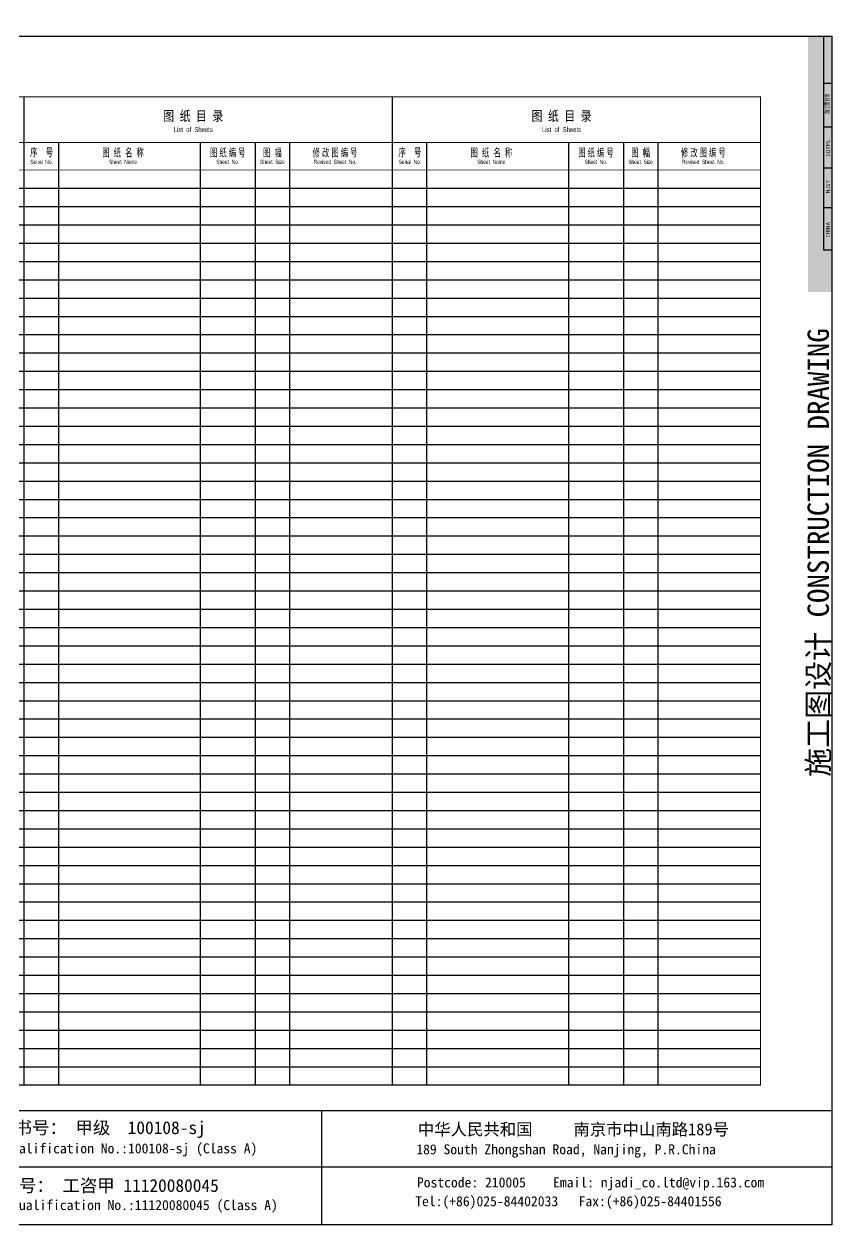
# Model space of a CAD drawing. Extents: x -59851 to 653804, y -249523 to 437614.
# Drawn here: x 321876 to 362236, y 232552 to 292552 of the extents above; entities that cross this region are included whole.
import ezdxf
from ezdxf.enums import TextEntityAlignment as Align

# ---------------------------------------------------------------- set-up
doc = ezdxf.new("R2010")
doc.units = 0
doc.header["$LTSCALE"] = 1000
doc.header["$MEASUREMENT"] = 0
doc.layers.add('LABEL_FIXBOX_PM', color=7, linetype='Continuous')
doc.layers.add('LABEL_TXT_PM', color=1, linetype='Continuous')
doc.styles.add('LABEL_FIXBOX_PM', font='simhei.ttf', dxfattribs={"width": 0.8})
doc.styles.add('LABEL_FIXTXT_PM', font='pm_njadri_r.shx', dxfattribs={"width": 0.7, "bigfont": 'pm_njadri_hztxt.shx'})
doc.styles.add('LABEL_SONG_PM', font='')
doc.styles.add('LABEL_TXT_PM', font='pm_njadri_romans1.shx', dxfattribs={"width": 0.7, "bigfont": 'pm_njadri_hztxt.shx'})
doc.styles.get("Standard").update_dxf_attribs({"font": 'gbenor.shx', "width": 0.7, "bigfont": 'gbcbig.shx'})
doc.styles.get('LABEL_SONG_PM').set_extended_font_data('SimSun')

# ---------------------------------------------------------------- blocks, each defined once
blk = doc.blocks.new('PMSheet_A1SGTML_20150113_5-3892015052617353002')
at = {"layer": 'LABEL_FIXBOX_PM'}
for p, q in [((836.8848068759725, 570.462076556655), (841, 570.462076556655)), ((836.8848068759725, 548.6231359689896), (841, 548.6231359689896)), ((454.5388565287931, 540.8042221014252), (454.5388565287926, 69.94707924428171)), ((525.432141678874, 540.8042221014252), (525.432141678874, 69.94707924428171)), ((552.8607131074444, 540.8042221014252), (552.8607131074444, 69.94707924428171)), ((570.0035702503019, 540.8042221014252), (570.0035702503025, 69.94707924428171)), ((638.5029862156633, 540.8042221014258), (638.5029862156626, 69.94707924428229)), ((709.3962713657442, 540.8042221014258), (709.3962713657442, 69.94707924428229)), ((736.8248427943146, 540.8042221014258), (736.8248427943146, 69.94707924428229)), ((753.967699937172, 540.8042221014258), (753.9676999371726, 69.94707924428229)), ((836.8848068759725, 528.1947426858987), (841, 528.1947426858987)), ((253.4318696990662, 517.9470792442826), (437.3959993859352, 517.9470792442826)), ((437.3959993859363, 517.9470792442831), (621.3601290728053, 517.9470792442831)), ((621.3601290728064, 517.9470792442837), (805.3242587596754, 517.9470792442837)), ((253.4318696990662, 508.8042221014252), (437.3959993859352, 508.8042221014252)), ((437.3959993859363, 508.8042221014258), (621.3601290728053, 508.8042221014258)), ((621.3601290728064, 508.8042221014264), (805.3242587596754, 508.8042221014264)), ((836.8848068759725, 508.2883319373468), (841, 508.2883319373468)), ((253.4318696990662, 499.6613649585678), (437.3959993859352, 499.6613649585678)), ((437.3959993859363, 499.6613649585684), (621.3601290728053, 499.6613649585684)), ((621.3601290728064, 499.661364958569), (805.3242587596754, 499.661364958569)), ((253.4318696990662, 490.518507815711), (437.3959993859352, 490.518507815711)), ((437.3959993859363, 490.5185078157116), (621.3601290728053, 490.5185078157116)), ((621.3601290728064, 490.5185078157122), (805.3242587596754, 490.5185078157122)), ((253.4318696990662, 481.3756506728536), (437.3959993859352, 481.3756506728536)), ((437.3959993859363, 481.3756506728542), (621.3601290728053, 481.3756506728542)), ((621.3601290728064, 481.3756506728548), (805.3242587596754, 481.3756506728548)), ((253.4318696990662, 472.2327935299962), (437.3959993859352, 472.2327935299962)), ((437.3959993859363, 472.2327935299968), (621.3601290728053, 472.2327935299968)), ((621.3601290728064, 472.2327935299974), (805.3242587596754, 472.2327935299974)), ((253.4318696990662, 463.0899363871394), (437.3959993859352, 463.0899363871394)), ((437.3959993859363, 463.08993638714), (621.3601290728053, 463.08993638714)), ((621.3601290728064, 463.0899363871405), (805.3242587596754, 463.0899363871405)), ((253.4318696990662, 453.947079244282), (437.3959993859352, 453.947079244282)), ((437.3959993859363, 453.9470792442826), (621.3601290728053, 453.9470792442826)), ((621.3601290728064, 453.9470792442831), (805.3242587596754, 453.9470792442831)), ((253.4318696990662, 444.8042221014246), (437.3959993859352, 444.8042221014246)), ((437.3959993859363, 444.8042221014252), (621.3601290728053, 444.8042221014252)), ((621.3601290728064, 444.8042221014258), (805.3242587596754, 444.8042221014258)), ((253.4318696990656, 435.6613649585678), (437.3959993859352, 435.6613649585678)), ((437.3959993859357, 435.6613649585684), (621.3601290728053, 435.6613649585684)), ((621.3601290728059, 435.661364958569), (805.3242587596754, 435.661364958569)), ((253.4318696990656, 426.5185078157104), (437.3959993859352, 426.5185078157104)), ((437.3959993859357, 426.518507815711), (621.3601290728053, 426.518507815711)), ((621.3601290728059, 426.5185078157116), (805.3242587596754, 426.5185078157116)), ((253.4318696990656, 417.3756506728536), (437.3959993859352, 417.3756506728536)), ((437.3959993859357, 417.3756506728542), (621.3601290728053, 417.3756506728542)), ((621.3601290728059, 417.3756506728548), (805.3242587596754, 417.3756506728548)), ((253.4318696990656, 408.2327935299962), (437.3959993859352, 408.2327935299962)), ((437.3959993859357, 408.2327935299968), (621.3601290728053, 408.2327935299968)), ((621.3601290728059, 408.2327935299974), (805.3242587596754, 408.2327935299974)), ((253.4318696990656, 399.0899363871391), (437.3959993859352, 399.0899363871391)), ((437.3959993859357, 399.0899363871397), (621.3601290728053, 399.0899363871397)), ((621.3601290728059, 399.0899363871403), (805.3242587596754, 399.0899363871403)), ((253.4318696990656, 389.947079244282), (437.3959993859352, 389.947079244282)), ((437.3959993859357, 389.9470792442826), (621.3601290728053, 389.9470792442826)), ((621.3601290728059, 389.9470792442831), (805.3242587596754, 389.9470792442831)), ((253.4318696990656, 380.8042221014249), (437.3959993859352, 380.8042221014249)), ((437.3959993859357, 380.8042221014255), (621.3601290728053, 380.8042221014255)), ((621.3601290728059, 380.8042221014261), (805.3242587596754, 380.8042221014261)), ((253.4318696990656, 371.6613649585681), (437.3959993859352, 371.6613649585681)), ((437.3959993859357, 371.6613649585687), (621.3601290728053, 371.6613649585687)), ((621.3601290728059, 371.6613649585693), (805.3242587596754, 371.6613649585693)), ((253.4318696990656, 362.5185078157107), (437.3959993859352, 362.5185078157107)), ((437.3959993859357, 362.5185078157113), (621.3601290728053, 362.5185078157113)), ((621.3601290728059, 362.5185078157119), (805.3242587596754, 362.5185078157119)), ((253.4318696990656, 353.3756506728536), (437.3959993859352, 353.3756506728536)), ((437.3959993859357, 353.3756506728542), (621.3601290728053, 353.3756506728542)), ((621.3601290728059, 353.3756506728548), (805.3242587596754, 353.3756506728548)), ((253.4318696990656, 344.2327935299965), (437.3959993859352, 344.2327935299965)), ((437.3959993859357, 344.2327935299971), (621.3601290728053, 344.2327935299971)), ((621.3601290728059, 344.2327935299977), (805.3242587596754, 344.2327935299977)), ((253.4318696990656, 335.0899363871391), (437.3959993859352, 335.0899363871391)), ((437.3959993859357, 335.0899363871397), (621.3601290728053, 335.0899363871397)), ((621.3601290728059, 335.0899363871403), (805.3242587596754, 335.0899363871403)), ((253.4318696990656, 325.9470792442823), (437.3959993859352, 325.9470792442823)), ((437.3959993859357, 325.9470792442829), (621.3601290728053, 325.9470792442829)), ((621.3601290728059, 325.9470792442834), (805.3242587596754, 325.9470792442834)), ((253.4318696990662, 316.8042221014255), (437.3959993859352, 316.8042221014255)), ((437.3959993859363, 316.8042221014261), (621.3601290728053, 316.8042221014261)), ((621.3601290728064, 316.8042221014267), (805.3242587596754, 316.8042221014267)), ((253.4318696990662, 307.6613649585681), (437.3959993859352, 307.6613649585681)), ((437.3959993859363, 307.6613649585687), (621.3601290728053, 307.6613649585687)), ((621.3601290728064, 307.6613649585693), (805.3242587596754, 307.6613649585693)), ((253.4318696990662, 298.5185078157107), (437.3959993859352, 298.5185078157107)), ((437.3959993859363, 298.5185078157113), (621.3601290728053, 298.5185078157113)), ((621.3601290728064, 298.5185078157119), (805.3242587596754, 298.5185078157119)), ((253.4318696990662, 289.3756506728539), (437.3959993859352, 289.3756506728539)), ((437.3959993859363, 289.3756506728545), (621.3601290728053, 289.3756506728545)), ((621.3601290728064, 289.375650672855), (805.3242587596754, 289.375650672855)), ((253.4318696990662, 280.2327935299965), (437.3959993859352, 280.2327935299965)), ((437.3959993859363, 280.2327935299971), (621.3601290728053, 280.2327935299971)), ((621.3601290728064, 280.2327935299977), (805.3242587596754, 280.2327935299977)), ((253.4318696990662, 271.0899363871391), (437.3959993859352, 271.0899363871391)), ((437.3959993859363, 271.0899363871397), (621.3601290728053, 271.0899363871397)), ((621.3601290728064, 271.0899363871403), (805.3242587596754, 271.0899363871403)), ((253.4318696990656, 261.9470792442823), (437.3959993859352, 261.9470792442823)), ((437.3959993859357, 261.9470792442829), (621.3601290728053, 261.9470792442829)), ((621.3601290728059, 261.9470792442834), (805.3242587596754, 261.9470792442834)), ((253.4318696990656, 252.8042221014249), (437.3959993859352, 252.8042221014249)), ((437.3959993859357, 252.8042221014255), (621.3601290728053, 252.8042221014255)), ((621.3601290728059, 252.8042221014261), (805.3242587596754, 252.8042221014261)), ((253.4318696990656, 243.6613649585681), (437.3959993859352, 243.6613649585681)), ((437.3959993859357, 243.6613649585687), (621.3601290728053, 243.6613649585687)), ((621.3601290728059, 243.6613649585693), (805.3242587596754, 243.6613649585693)), ((253.4318696990656, 234.5185078157107), (437.3959993859352, 234.5185078157107)), ((437.3959993859357, 234.5185078157113), (621.3601290728053, 234.5185078157113)), ((621.3601290728059, 234.5185078157119), (805.3242587596754, 234.5185078157119)), ((253.4318696990656, 225.3756506728536), (437.3959993859352, 225.3756506728536)), ((437.3959993859357, 225.3756506728542), (621.3601290728053, 225.3756506728542)), ((621.3601290728059, 225.3756506728548), (805.3242587596754, 225.3756506728548)), ((253.4318696990656, 216.2327935299965), (437.3959993859352, 216.2327935299965)), ((437.3959993859357, 216.2327935299971), (621.3601290728053, 216.2327935299971)), ((621.3601290728059, 216.2327935299977), (805.3242587596754, 216.2327935299977)), ((253.4318696990656, 207.0899363871394), (437.3959993859352, 207.0899363871394)), ((437.3959993859357, 207.08993638714), (621.3601290728053, 207.08993638714)), ((621.3601290728059, 207.0899363871406), (805.3242587596754, 207.0899363871406)), ((253.4318696990656, 197.9470792442826), (437.3959993859352, 197.9470792442826)), ((437.3959993859357, 197.9470792442832), (621.3601290728053, 197.9470792442832)), ((621.3601290728059, 197.9470792442837), (805.3242587596754, 197.9470792442837)), ((253.4318696990656, 188.8042221014252), (437.3959993859352, 188.8042221014252)), ((437.3959993859357, 188.8042221014258), (621.3601290728053, 188.8042221014258)), ((621.3601290728059, 188.8042221014263), (805.3242587596754, 188.8042221014263)), ((253.4318696990656, 179.6613649585681), (437.3959993859352, 179.6613649585681)), ((437.3959993859357, 179.6613649585687), (621.3601290728053, 179.6613649585687)), ((621.3601290728059, 179.6613649585692), (805.3242587596754, 179.6613649585692)), ((253.4318696990656, 170.518507815711), (437.3959993859352, 170.518507815711)), ((437.3959993859357, 170.5185078157116), (621.3601290728053, 170.5185078157116)), ((621.3601290728059, 170.5185078157122), (805.3242587596754, 170.5185078157122)), ((253.4318696990656, 161.3756506728536), (437.3959993859352, 161.3756506728536)), ((437.3959993859357, 161.3756506728542), (621.3601290728053, 161.3756506728542)), ((621.3601290728059, 161.3756506728547), (805.3242587596754, 161.3756506728547)), ((253.4318696990656, 152.2327935299968), (437.3959993859352, 152.2327935299968)), ((437.3959993859357, 152.2327935299973), (621.3601290728053, 152.2327935299973)), ((621.3601290728059, 152.2327935299979), (805.3242587596754, 152.2327935299979)), ((253.4318696990656, 143.0899363871394), (437.3959993859352, 143.0899363871394)), ((437.3959993859357, 143.0899363871399), (621.3601290728053, 143.0899363871399)), ((621.3601290728059, 143.0899363871405), (805.3242587596754, 143.0899363871405)), ((253.4318696990656, 133.9470792442826), (437.3959993859352, 133.9470792442826)), ((437.3959993859357, 133.9470792442832), (621.3601290728053, 133.9470792442832)), ((621.3601290728059, 133.9470792442837), (805.3242587596754, 133.9470792442837)), ((253.4318696990656, 124.8042221014255), (437.3959993859352, 124.8042221014255)), ((437.3959993859357, 124.8042221014261), (621.3601290728053, 124.8042221014261)), ((621.3601290728059, 124.8042221014266), (805.3242587596754, 124.8042221014266)), ((253.4318696990656, 115.6613649585684), (437.3959993859352, 115.6613649585684)), ((437.3959993859357, 115.661364958569), (621.3601290728053, 115.661364958569)), ((621.3601290728059, 115.6613649585695), (805.3242587596754, 115.6613649585695)), ((253.4318696990656, 106.518507815711), (437.3959993859352, 106.518507815711)), ((437.3959993859357, 106.5185078157116), (621.3601290728053, 106.5185078157116)), ((621.3601290728059, 106.5185078157122), (805.3242587596754, 106.5185078157122)), ((253.4318696990656, 97.37565067285418), (437.3959993859352, 97.37565067285418)), ((437.3959993859357, 97.37565067285476), (621.3601290728053, 97.37565067285476)), ((621.3601290728059, 97.37565067285534), (805.3242587596754, 97.37565067285534)), ((253.4318696990656, 88.23279352999678), (437.3959993859352, 88.23279352999678)), ((437.3959993859357, 88.23279352999737), (621.3601290728053, 88.23279352999737)), ((621.3601290728059, 88.23279352999795), (805.3242587596754, 88.23279352999795)), ((253.4318696990656, 79.08993638713997), (437.3959993859352, 79.08993638713997)), ((437.3959993859357, 79.08993638714055), (621.3601290728053, 79.08993638714055)), ((621.3601290728059, 79.08993638714114), (805.3242587596754, 79.08993638714114)), ((0, 57.27011767740176), (840.99899232267, 57.27011767740172)), ((586.1515142853668, 0.637121044403466), (586.1515142853668, 57.27011767740172)), ((840.9999986038107, 28.95361936089976), (586.1515142853668, 28.9536193608999))]:
    blk.add_line(p, q, dxfattribs=at)
at = {"layer": 'LABEL_FIXBOX_PM', "linetype": 'Continuous'}
blk.add_line((586.1515142853668, 28.9536193608999), (331.3030294368818, 28.9536193608999), dxfattribs=at)
at = {"layer": 'LABEL_FIXBOX_PM'}
for points, const_width in [([(834.997663103533, 594), (834.997663103533, 466.1691985819256)], 12), ([(253.4318696990662, 540.8042221014246), (437.3959993859357, 540.8042221014246)], 0.4), ([(437.3959993859363, 540.8042221014243), (621.3601290728059, 540.8042221014243)], 0.4), ([(621.3601290728064, 540.8042221014258), (805.324258759676, 540.8042221014258)], 0.4), ([(253.4318696990656, 527.0899363871388), (437.3959993859352, 527.0899363871388)], 0.4), ([(437.3959993859357, 527.0899363871386), (621.3601290728053, 527.0899363871386)], 0.4), ([(621.3601290728059, 527.08993638714), (805.3242587596754, 527.08993638714)], 0.4)]:
    blk.add_lwpolyline(points, dxfattribs=dict(at, const_width=const_width))
for points in [[(0, 594), (841, 594), (841, 7.275957614183426e-14), (0, 0)], [(836.8848068759725, 594), (841, 594), (841, 487.0706250762736), (836.8848068759725, 487.0706250762736)]]:
    blk.add_lwpolyline(points, close=True, dxfattribs=at)
at = {"layer": 'LABEL_FIXBOX_PM', "const_width": 0.5714285714285714}
for points in [[(253.4318696990656, 563.6613649585661), (253.4318696990656, 69.94707924428113), (437.3959993859352, 69.94707924428113), (437.3959993859357, 563.6613649585667)], [(437.3959993859357, 563.6613649585667), (437.3959993859357, 69.94707924428171), (621.3601290728053, 69.94707924428171), (621.3601290728059, 563.6613649585672)], [(621.3601290728059, 563.6613649585672), (621.3601290728059, 69.94707924428229), (805.3242587596754, 69.94707924428229), (805.324258759676, 563.6613649585678)]]:
    blk.add_lwpolyline(points, close=True, dxfattribs=at)
at = {"layer": 'LABEL_FIXBOX_PM'}
for s, p in [('施工图目录', (839.8340682240064, 555.1785468750284)), ('SGTML', (839.9784603203228, 533.7199114660648)), ('NJSY', (839.9784599969979, 515.4252485204988)), ('CHINA', (839.9784599969979, 493.3685772988258))]:
    blk.add_text(s, height=2, rotation=90, dxfattribs=at).set_placement(p)
for s, height, style, width, p in [('图 纸 目 录', 5, 'LABEL_FIXBOX_PM', 0.8, (521.9552206310822, 554.1561249017722)), ('图 纸 目 录', 5, 'LABEL_FIXBOX_PM', 0.8, (705.9193503179523, 554.1561249017736)), ('List  of  Sheets', 2.514285714285714, 'LABEL_FIXTXT_PM', 0.7, (521.9552206310822, 547.3197881489126)), ('List  of  Sheets', 2.514285714285714, 'LABEL_FIXTXT_PM', 0.7, (705.9193503179523, 547.319788148914)), ('序    号', 4, 'LABEL_FIXTXT_PM', 0.7, (446.1805214534956, 536.0077102626901)), ('图  纸  名  称', 4, 'LABEL_FIXTXT_PM', 0.7, (486.8627904370712, 535.8803077980936)), ('图 纸 编 号', 4, 'LABEL_FIXTXT_PM', 0.7, (539.1464273931592, 535.8803077980936)), ('图  幅', 4, 'LABEL_FIXTXT_PM', 0.7, (561.432141678874, 535.8803077980936)), ('修 改 图 编 号', 4, 'LABEL_FIXTXT_PM', 0.7, (592.7499749618722, 535.8803077980936)), ('序    号', 4, 'LABEL_FIXTXT_PM', 0.7, (630.1446511403658, 536.0077102626916)), ('图  纸  名  称', 4, 'LABEL_FIXTXT_PM', 0.7, (670.8269201239414, 535.8803077980949)), ('图 纸 编 号', 4, 'LABEL_FIXTXT_PM', 0.7, (723.1105570800294, 535.8803077980949)), ('图  幅', 4, 'LABEL_FIXTXT_PM', 0.7, (745.3962713657442, 535.8803077980949)), ('修 改 图 编 号', 4, 'LABEL_FIXTXT_PM', 0.7, (776.7141046487424, 535.8803077980949)), ('Serial  No.', 2.057142857142857, 'LABEL_FIXTXT_PM', 0.7, (446.1805214534956, 531.2002744175488)), ('Sheet  Name', 2.057142857142857, 'LABEL_FIXTXT_PM', 0.7, (486.8627904370712, 531.2002744175483)), ('Sheet  No.', 2.057142857142857, 'LABEL_FIXTXT_PM', 0.7, (539.1464273931592, 531.2002744175483)), ('Sheet  Size', 2.057142857142857, 'LABEL_FIXTXT_PM', 0.7, (561.432141678874, 531.2002744175483)), ('Revised  Sheet  No.', 2.057142857142857, 'LABEL_FIXTXT_PM', 0.7, (592.7499749618722, 531.2002744175483)), ('Serial  No.', 2.057142857142857, 'LABEL_FIXTXT_PM', 0.7, (630.1446511403658, 531.2002744175503)), ('Sheet  Name', 2.057142857142857, 'LABEL_FIXTXT_PM', 0.7, (670.8269201239414, 531.2002744175497)), ('Sheet  No.', 2.057142857142857, 'LABEL_FIXTXT_PM', 0.7, (723.1105570800294, 531.2002744175497)), ('Sheet  Size', 2.057142857142857, 'LABEL_FIXTXT_PM', 0.7, (745.3962713657442, 531.2002744175497)), ('Revised  Sheet  No.', 2.057142857142857, 'LABEL_FIXTXT_PM', 0.7, (776.7141046487424, 531.2002744175497))]:
    blk.add_text(s, height=height, dxfattribs=dict(at, style=style, width=width)).set_placement(p, align=Align.MIDDLE)
at = {"layer": 'LABEL_FIXBOX_PM', "style": 'LABEL_FIXBOX_PM'}
blk.add_text('施工图设计 CONSTRUCTION DRAWING', height=10.61868686868687, rotation=90, dxfattribs=at).set_placement((839.442236298031, 223.8820502966654))
at = {"layer": 'LABEL_FIXBOX_PM', "style": 'LABEL_SONG_PM'}
for s, height, p in [('工程设计证书号： 甲级  100108-sj', 6.371212121212124, (458.7272718611249, 48.10508748893582)), ('中华人民共和国     南京市中山南路189号', 6, (711.8409787743417, 47.91793409487407)), ('Engineering Design Qualification No.:100108-sj (Class A)', 5, (458.7272718611249, 37.72725440028706)), ('189 South Zhongshan Road, Nanjing, P.R.China', 5, (708.1806585593504, 37.11588493157105)), ('Postcode: 210005    Email: njadi_co.ltd@vip.163.com', 5, (720.3999434006686, 20.65132789514013)), ('工程咨询证书号： 工咨甲 11120080045', 6.371212121212124, (458.7272718611249, 19.788589172434)), ('Engineering Consulting Qualification No.:11120080045 (Class A)', 5, (458.7272718611249, 9.410756083785236)), ('Tel:(+86)025-84402033   Fax:(+86)025-84401556', 5, (709.3368234342109, 11.48414243276013))]:
    blk.add_text(s, height=height, dxfattribs=at).set_placement(p, align=Align.MIDDLE)
at = {"layer": 'LABEL_TXT_PM'}
for tag, p, height, style in [('设计编号', (65.61638941911166, 575.9883602261345), 8.494949, 'LABEL_SONG_PM'), ('分项号', (175.237360528881, 575.9618944729347), 8.494949, 'LABEL_SONG_PM'), ('版本号', (266.0767784222251, 575.5964215740931), 8.494949, 'LABEL_SONG_PM'), ('专业负责', (83.09723373105109, 248.5235052103308), 12, 'LABEL_TXT_PM'), ('审核', (84.23000752039253, 224.6794299683985), 12, 'LABEL_TXT_PM'), ('校对', (84.98858534144937, 201.9911810676337), 12, 'LABEL_TXT_PM'), ('设计', (84.7530085066089, 177.6348317165603), 12, 'LABEL_TXT_PM'), ('绘制', (85.9691702346236, 154.4641493467518), 12, 'LABEL_TXT_PM')]:
    blk.add_attdef(tag, p, '', height=height, dxfattribs=dict(at, style=style))
for tag, height, style, p in [('工程名称', 20, 'LABEL_FIXBOX_PM', (125.2916091350064, 455.8653963203076)), ('专业分册', 15, 'LABEL_FIXBOX_PM', (125.2665108964301, 384.1910563287698)), ('日期', 8.494949, 'LABEL_TXT_PM', (127.3030099878687, 354.5123581557942))]:
    blk.add_attdef(tag, text='', height=height, dxfattribs=dict(at, style=style)).set_placement(p, align=Align.CENTER)
at = {"layer": 'LABEL_TXT_PM', "style": 'LABEL_TXT_PM', "width": 0.7}
for tag, p in [('专业负责签名', (189.5830663018158, 248.4154533542717)), ('审核签名', (189.5830663018158, 224.4762512473868)), ('校对签名', (189.5830663018158, 202.3340554370685)), ('设计签名', (189.5830663018158, 176.8138191310256)), ('绘制签名', (189.5830663018158, 154.6176306466285))]:
    blk.add_attdef(tag, text='', height=12, dxfattribs=at).set_placement(p, align=Align.CENTER)

msp = doc.modelspace()

# ---------------------------------------------------------------- block references
at = {"xscale": 100, "yscale": 100, "zscale": 100}
msp.add_blockref('PMSheet_A1SGTML_20150113_5-3892015052617353002', (278136.2163027599, 232551.6536266137), dxfattribs=at)

doc.saveas('drawing.dxf')
